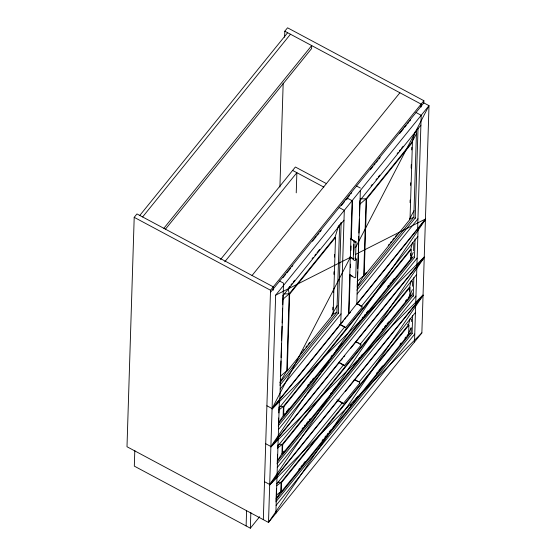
<?xml version="1.0" encoding="UTF-8"?>
<svg xmlns="http://www.w3.org/2000/svg" width="556" height="556" viewBox="0 0 556 556"><rect width="100%" height="100%" fill="white"/><g stroke="black" fill="none" stroke-linecap="round" stroke-linejoin="round"><path stroke-width="0.83" d="M273.17 290.308L273.281 286.847L136.957 213.928L134.204 217.326L126.997 446.732L268.506 522.432L421.865 332.898L423.04 295.438L345.269 391.549M134.809 450.402L134.316 466.13L250.353 528.2L259.638 516.726M246.113 525.927L246.579 511.027M250.353 528.2L250.853 512.472M263.322 519.651L270.529 290.246L423.887 100.719L287.556 27.8L284.804 31.199L284.616 37.259M339.264 398.972L269.688 484.964L268.506 522.432L423.04 295.438M339.918 361.692L270.876 447.01L269.702 484.471L264.51 481.698M340.564 324.405L272.072 409.049L270.897 446.51L265.705 443.737M270.459 292.4L346.909 197.922L352.101 200.695L275.651 295.173L272.086 408.556L266.901 405.776M279.911 187.024L283.178 83.143M276.061 500.768L276.436 488.849M277.229 463.655L277.527 454.294M277.715 448.331L277.819 444.925M278.424 425.701L278.66 418.036M278.827 412.927L279.015 406.971M275.859 513.341L277.041 475.88M277.055 475.387L278.229 437.919M278.243 437.426L279.425 399.966M280.203 385.211L280.391 379.15M280.502 375.689L280.961 360.976M281.072 357.515L281.503 343.664M281.614 340.202L282.052 326.358M282.156 322.89L282.622 308.177M282.726 304.716L283.032 295.194M279.883 398.916L283.449 285.541L283.407 283.08L279.633 281.065M276.11 498.843L280.745 491.712L281.037 482.351L408.445 324.892L410.147 318.63M277.298 460.882L281.941 453.759L282.233 444.39L409.64 286.931L411.343 280.669M280.127 381.896L286.771 370.817L289.19 293.86L288.223 288.856M296.237 192.835L296.869 172.687L224.77 261.793M332.773 309.803L332.856 307.211M333.315 292.512L333.426 289.05M333.885 274.351L333.968 271.759M334.434 257.06L334.51 254.467M335.004 238.899L335.06 237.169L338.5 226.07M279.814 382.855L336.894 312.305L339.653 224.589M338.298 313.403L341.155 222.525M340.738 323.71L344.303 210.335L339.111 207.555M347.312 199.083L347.368 197.352L423.818 102.874L429.003 105.647L425.444 219.022L348.994 313.508L350.217 274.56M355.652 341.516L360.865 344.31L361.129 344.977L344.296 365.785L343.997 365.063L338.833 362.303M352.101 200.695L348.536 314.07L272.086 408.556L350.315 257.386L275.651 295.173M350.433 267.638L350.544 264.176M350.982 250.325L351.114 245.995M351.336 239.073L352.56 200.125L429.003 105.647L355.562 247.559M350.725 238.816L356.062 241.825L355.492 260.083L354.999 260.632L353.171 259.596L354.082 240.88L350.287 238.851M353.595 253.981L353.901 244.445M353.644 254.759L353.894 246.954M349.731 275.046L354.895 277.805L355.715 277.388L356.299 259.061L355.416 259.569M357.244 285.833L357.675 271.981M357.786 268.52L358.224 254.676M358.328 251.215L358.794 236.502M358.905 233.04L359.336 219.189M359.447 215.728L359.906 201.015M356.792 303.868L360.357 190.493M357.967 381.604L354.172 379.484M357.028 286.847L363.68 275.769L366.098 198.812L411.961 142.121L416.43 133.683M410.064 202.648L410.14 200.056M410.606 185.356L410.689 182.764M411.148 168.065L411.259 164.604M411.718 149.905L411.801 147.312M408.396 326.594L408.445 324.892M409.508 291.191L409.584 288.633M410.62 255.788L410.696 253.23M408.917 325.142L408.625 334.51L281.218 491.97L281.51 482.601L408.917 325.142L407.506 324.384M357.23 287.174L413.803 217.257L416.562 129.541M411.155 328.429L411.023 332.655L408.153 334.253L407.062 335.602M411.37 321.625L411.454 319.068M412.274 293.005L412.218 294.694L409.348 296.299L408.257 297.641M412.482 286.222L412.642 281.114M413.594 250.819L413.838 243.153M415.207 218.355L418.036 128.346M412.093 333.468L412.656 315.586M413.261 296.362L413.852 277.632M414.477 257.553L415.068 238.823M421.038 107.099L421.135 104.118L284.804 31.199M417.646 228.662L421.205 115.287L416.02 112.507M414.512 341.989L415.686 304.521M415.707 304.028L416.882 266.567M416.896 266.067L418.077 228.606M423.804 103.319L423.887 100.719M424.235 257.477L269.702 484.471L423.053 294.944L424.235 257.477L350.829 348.195M425.43 219.523L270.897 446.51L424.249 256.983L425.43 219.523L356.938 304.167M353.171 259.596L353.435 259.186M356.062 241.874L355.423 242.423L353.762 241.464M359.676 382.966L359.669 382.271L354.464 379.477M412.531 242.708L410.835 248.97L283.428 406.436L278.994 409.869M411.961 142.121L415.158 131.814M413.233 252.41L410.536 258.338L413.414 256.74L409.251 261.883M409.348 296.299L412.378 289.627M408.486 333.517L411.183 327.581M331.55 315.474L337.103 305.689M414.012 210.641L409.543 219.078L413.803 217.257M278.493 422.921L283.129 415.798L283.428 406.436L279.564 406.332M339.737 324.356L345.505 327.811L345.186 327.109L340.029 324.343M345.491 327.825L362.324 307.023L362.005 306.321L356.848 303.555M344.296 365.785L338.541 362.317M337.353 400.271L341.148 402.308C340.891 403.51 344.206 404.427 342.746 402.996L336.915 399.868M139.785 215.443L287.64 32.714M142.614 216.958L290.468 34.229M163.846 228.307L311.694 45.585L311.603 48.567L165.389 229.267M220.523 259.527L295.375 167.015L326.587 183.709M252.056 275.491L399.903 92.769M283.011 277.687L285.735 274.316M286.826 272.968L290.649 268.249M291.74 266.901L292.831 265.553M312.472 241.276L316.288 236.557M317.379 235.209L319.019 233.186M320.11 231.838L321.201 230.49M341.384 205.546L344.657 201.494M345.749 200.146L349.571 195.427M350.662 194.079L351.753 192.73M370.303 169.809L373.027 166.439M374.118 165.09L375.21 163.735M376.301 162.387L377.941 160.364M379.032 159.016L380.123 157.668M399.764 133.398L403.58 128.679M404.671 127.331L406.311 125.308M407.402 123.953L408.493 122.605M409.584 121.257L410.675 119.908M288.731 287.64L289.822 286.298M290.906 284.957L291.99 283.616M293.081 282.267L294.708 280.252M312.097 258.769L313.181 257.421M314.814 255.412L315.898 254.064M316.983 252.723L319.7 249.366M338.173 226.535L339.264 225.194M340.348 223.853L341.433 222.504M371.074 185.878L372.159 184.536M375.96 179.831L377.051 178.49M378.136 177.149L379.769 175.133M397.151 153.644L398.242 152.302M399.326 150.961L400.41 149.62M401.502 148.278L403.128 146.263M283.136 295.389L343.99 220.183M360.045 200.341L420.899 125.135M282.719 299.42L289.19 293.86L335.06 237.169M300.97 353.268L302.061 351.92M303.152 350.572L304.243 349.217M305.883 347.194L306.975 345.846M308.066 344.498L309.706 342.468M364.771 274.414L366.411 272.391M388.248 245.398L389.339 244.049M390.437 242.701L391.528 241.353M392.619 239.997L394.253 237.975M395.351 236.627L396.984 234.604M279.918 385.225L338.597 312.708M356.827 290.176L415.506 217.66M280.196 389.068L341.05 313.862M357.105 294.02L417.952 218.814M341.655 323.057L343.288 321.034M344.379 319.686L346.02 317.657M347.111 316.308L348.202 314.96M349.293 313.612L350.384 312.263M279.175 407.923L344.678 326.97M361.052 306.731L417.827 236.571M284.22 414.456L285.311 413.108M286.396 411.76L289.12 408.396M307.635 385.517L308.719 384.175M309.81 382.827L311.443 380.804M312.535 379.463L313.619 378.115M331.042 356.584L332.134 355.235M335.942 350.53L337.033 349.182M338.124 347.834L341.391 343.796M359.357 321.59L360.448 320.249M362.081 318.227L363.165 316.878M364.256 315.537L365.348 314.189M366.439 312.847L368.072 310.825M387.671 286.604L388.762 285.256M389.846 283.907L391.48 281.892M392.571 280.544L394.204 278.528M278.716 423.199L408.729 262.529M278.215 425.952L414.686 257.296M278.493 429.468L417.146 258.109M341.009 360.337L342.642 358.314M343.733 356.966L344.824 355.618M277.979 445.884L343.483 364.931M359.864 344.685L416.632 274.525M281.941 453.759L284.116 451.069M302.082 428.857L303.173 427.515M304.264 426.167L305.348 424.826M306.439 423.477L308.073 421.455M309.164 420.114L310.248 418.765M330.396 393.87L331.487 392.522M332.571 391.174L336.387 386.469M353.811 364.931L354.895 363.589M355.986 362.241L357.077 360.893M358.71 358.877L359.795 357.529M360.886 356.188L362.519 354.165M382.118 329.944L383.209 328.596M384.3 327.248L385.933 325.232M387.025 323.884L388.658 321.868M405.532 301.005L406.624 299.663M277.527 461.16L411.697 295.34M277.027 463.912L413.49 295.257M277.305 467.422L415.957 296.07M276.791 483.845L342.294 402.885M359.218 381.972L415.436 312.486M343.108 403.746L359.906 382.973M298.711 469.507L299.802 468.166M300.893 466.818L302.527 464.802M303.611 463.454L305.244 461.438M322.126 440.574L323.217 439.226M324.85 437.211L325.934 435.862M327.025 434.521L328.116 433.173M329.201 431.824L330.834 429.809M350.44 405.581L351.524 404.24M353.157 402.217L354.248 400.876M355.34 399.528L358.057 396.164M376.572 373.284L377.663 371.936M378.747 370.595L382.563 365.883M399.986 344.352L401.071 343.003M404.886 338.291L405.977 336.95M276.332 499.121L410.502 333.301M275.832 501.873L412.302 333.211M276.11 505.383L414.762 334.024M272.072 409.049L424.249 256.983M270.876 447.01L423.053 294.944M269.688 484.964L421.865 332.898M359.621 204.372L366.098 198.812L360.218 198.853M357.202 281.329L363.68 275.769M280.3 376.377L286.771 370.817M277.798 447.823L282.233 444.39L279.147 444.307M276.603 485.784L281.037 482.351L277.951 482.267M276.311 495.146L280.745 491.712M355.395 254.481L425.444 219.022M332.641 314.126L336.894 312.305M284.151 293.895L289.19 293.86M356.542 186.017L360.316 188.032M292.623 170.414L323.835 187.108M354.818 258.109L356.292 259.026M350.155 257.025L353.074 258.589M349.717 257.06L353.512 259.089M350.356 275.109L352.636 276.332M357.313 303.979L360.351 305.598L360.413 306.085M134.204 217.326L270.529 290.246M355.36 341.53L358.398 343.156M282.705 444.647L282.406 454.009L409.814 296.55L410.113 287.181L282.705 444.647M283.894 406.686L283.602 416.048L411.009 258.589L411.301 249.227L283.894 406.686M289.662 294.11L287.243 371.067L333.113 314.376L335.525 237.426L289.662 294.11M366.571 199.062L364.152 276.019L410.015 219.328L412.434 142.378L366.571 199.062"/></g></svg>
